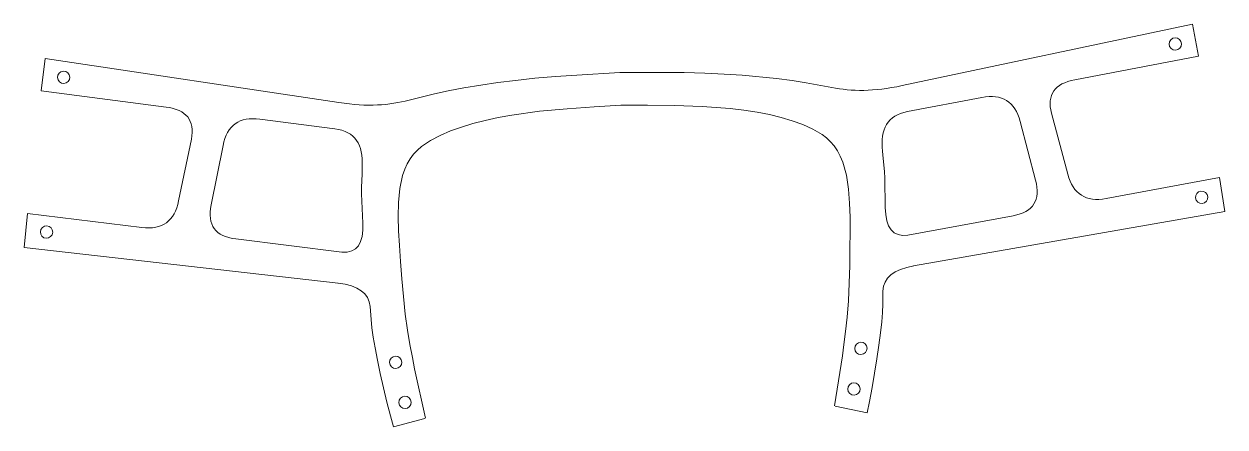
# Model space of a CAD drawing. Header units: inches. Extents: x -6 to 17, y 0.3 to 8.
import ezdxf

# ---------------------------------------------------------------- set-up
doc = ezdxf.new("R2010")
doc.units = ezdxf.units.IN
doc.header["$MEASUREMENT"] = 0

# ---------------------------------------------------------------- blocks, each defined once
blk = doc.blocks.new('block 4')
at = {"color": 7, "lineweight": 18, "true_color": 0xffffff}
for points in [[(5.41, 7.064), (6.233, 7.067), (6.641, 7.063), (7.038, 7.053), (7.406, 7.036), (7.746, 7.012), (8.403, 6.953), (8.706, 6.914), (8.969, 6.869), (9.46, 6.782), (9.46, 6.782)], [(10.432, 5.561), (10.443, 5.426), (10.468, 5.178), (10.477, 5.046), (10.482, 4.491)], [(10.439, 2.893), (10.437, 2.642), (10.429, 2.484), (10.415, 2.304), (10.392, 2.097), (10.361, 1.861), (10.323, 1.601), (10.23, 1.051), (10.179, 0.782), (10.135, 0.569)]]:
    blk.add_lwpolyline(points, dxfattribs=at)
blk = doc.blocks.new('block 5')
at = {"color": 7, "lineweight": 18, "true_color": 0xffffff}
blk.add_lwpolyline([(5.429, 6.439), (5.937, 6.44), (6.455, 6.436), (6.986, 6.419), (7.521, 6.378), (7.782, 6.346), (8.032, 6.308), (8.269, 6.262), (8.493, 6.209), (8.705, 6.146), (8.908, 6.073), (9.099, 5.986), (9.278, 5.881), (9.36, 5.817), (9.437, 5.745), (9.507, 5.663), (9.569, 5.57), (9.623, 5.467), (9.67, 5.354), (9.739, 5.105), (9.781, 4.84), (9.802, 4.573), (9.81, 4.302), (9.81, 4.018), (9.807, 3.712), (9.803, 3.383), (9.795, 3.041), (9.779, 2.707), (9.756, 2.396), (9.725, 2.119), (9.693, 1.874), (9.667, 1.653)], dxfattribs=at)
blk = doc.blocks.new('block 6')
at = {"color": 7, "lineweight": 18, "true_color": 0xffffff}
blk.add_lwpolyline([(9.523, 0.696), (10.135, 0.569)], dxfattribs=at)
blk = doc.blocks.new('block 7')
at = {"color": 7, "lineweight": 18, "true_color": 0xffffff}
blk.add_lwpolyline([(14.102, 6.927), (16.47, 7.377)], dxfattribs=at)
blk = doc.blocks.new('block 8')
at = {"color": 7, "lineweight": 18, "true_color": 0xffffff}
blk.add_lwpolyline([(16.47, 7.377), (16.353, 7.991)], dxfattribs=at)
blk = doc.blocks.new('block 9')
at = {"color": 7, "lineweight": 18, "true_color": 0xffffff}
blk.add_lwpolyline([(16.353, 7.991), (10.805, 6.815)], dxfattribs=at)
blk = doc.blocks.new('block 10')
at = {"color": 7, "lineweight": 18, "true_color": 0xffffff}
blk.add_lwpolyline([(14.703, 4.66), (16.868, 5.059)], dxfattribs=at)
blk = doc.blocks.new('block 11')
at = {"color": 7, "lineweight": 18, "true_color": 0xffffff}
blk.add_lwpolyline([(11.023, 3.372), (16.974, 4.413)], dxfattribs=at)
blk = doc.blocks.new('block 12')
at = {"color": 7, "lineweight": 18, "true_color": 0xffffff}
blk.add_open_spline([(10.915, 3.962), (10.629, 3.92), (10.49, 4.098), (10.482, 4.491)], degree=3, dxfattribs=at)
blk = doc.blocks.new('block 13')
at = {"color": 7, "lineweight": 18, "true_color": 0xffffff}
blk.add_open_spline([(11.029, 3.373), (10.641, 3.305), (10.447, 3.145), (10.439, 2.893)], degree=3, dxfattribs=at)
blk = doc.blocks.new('block 14')
at = {"color": 7, "lineweight": 18, "true_color": 0xffffff}
blk.add_open_spline([(10.91, 6.32), (10.523, 6.245), (10.385, 5.99), (10.432, 5.561)], degree=3, dxfattribs=at)
blk = doc.blocks.new('block 15')
at = {"color": 7, "lineweight": 18, "true_color": 0xffffff}
blk.add_open_spline([(9.46, 6.782), (9.848, 6.702), (10.252, 6.698), (10.805, 6.815)], degree=3, dxfattribs=at)
blk = doc.blocks.new('block 16')
at = {"color": 7, "lineweight": 18, "true_color": 0xffffff}
blk.add_open_spline([(13.061, 6.129), (12.961, 6.51), (12.716, 6.665), (12.326, 6.589)], degree=3, dxfattribs=at)
blk = doc.blocks.new('block 17')
at = {"color": 7, "lineweight": 18, "true_color": 0xffffff}
blk.add_open_spline([(13.657, 6.287), (13.57, 6.641), (13.718, 6.855), (14.102, 6.927)], degree=3, dxfattribs=at)
blk = doc.blocks.new('block 18')
at = {"color": 7, "lineweight": 18, "true_color": 0xffffff}
blk.add_open_spline([(13.356, 5.011), (13.456, 4.63), (13.313, 4.404), (12.925, 4.332)], degree=3, dxfattribs=at)
blk = doc.blocks.new('block 19')
at = {"color": 7, "lineweight": 18, "true_color": 0xffffff}
blk.add_open_spline([(13.972, 5.124), (14.072, 4.744), (14.316, 4.588), (14.703, 4.66)], degree=3, dxfattribs=at)
blk = doc.blocks.new('block 20')
at = {"color": 7, "lineweight": 18, "true_color": 0xffffff}
blk.add_lwpolyline([(9.667, 1.653), (9.513, 0.698)], dxfattribs=at)
blk = doc.blocks.new('block 21')
at = {"color": 7, "lineweight": 18, "true_color": 0xffffff}
blk.add_open_spline([(9.899, 1.797), (9.897, 1.862), (9.949, 1.916), (10.014, 1.917), (10.08, 1.919), (10.134, 1.867), (10.135, 1.802), (10.136, 1.736), (10.085, 1.682), (10.019, 1.681), (9.954, 1.68), (9.9, 1.731), (9.899, 1.797), (9.899, 1.797), (9.899, 1.797), (9.899, 1.797)], degree=3, knots=[0, 0, 0, 0, 1, 1, 1, 2, 2, 2, 3, 3, 3, 4, 4, 4, 5, 5, 5, 5], dxfattribs=at)
blk = doc.blocks.new('block 22')
at = {"color": 7, "lineweight": 18, "true_color": 0xffffff}
blk.add_open_spline([(9.767, 1.02), (9.765, 1.086), (9.817, 1.14), (9.882, 1.141), (9.947, 1.142), (10.001, 1.091), (10.003, 1.025), (10.004, 0.96), (9.952, 0.906), (9.887, 0.905), (9.822, 0.903), (9.768, 0.955), (9.767, 1.02), (9.767, 1.02), (9.767, 1.02), (9.767, 1.02)], degree=3, knots=[0, 0, 0, 0, 1, 1, 1, 2, 2, 2, 3, 3, 3, 4, 4, 4, 5, 5, 5, 5], dxfattribs=at)
blk = doc.blocks.new('block 23')
at = {"color": 7, "lineweight": 18, "true_color": 0xffffff}
blk.add_open_spline([(15.906, 7.608), (15.905, 7.673), (15.957, 7.727), (16.022, 7.729), (16.087, 7.73), (16.141, 7.678), (16.143, 7.613), (16.144, 7.548), (16.092, 7.494), (16.027, 7.493), (15.962, 7.491), (15.908, 7.543), (15.906, 7.608), (15.906, 7.608), (15.906, 7.608), (15.906, 7.608)], degree=3, knots=[0, 0, 0, 0, 1, 1, 1, 2, 2, 2, 3, 3, 3, 4, 4, 4, 5, 5, 5, 5], dxfattribs=at)
blk = doc.blocks.new('block 3')
at = {"color": 7, "lineweight": 18, "true_color": 0xffffff}
for points in [[(10.91, 6.32), (12.326, 6.589)], [(13.657, 6.287), (13.972, 5.124)], [(13.061, 6.129), (13.356, 5.011)], [(16.868, 5.059), (16.974, 4.413)], [(10.915, 3.962), (12.925, 4.332)]]:
    blk.add_lwpolyline(points, dxfattribs=at)
blk.add_open_spline([(16.631, 4.738), (16.662, 4.68), (16.641, 4.608), (16.584, 4.577), (16.526, 4.546), (16.454, 4.568), (16.423, 4.625), (16.392, 4.682), (16.414, 4.754), (16.471, 4.785), (16.528, 4.816), (16.6, 4.795), (16.631, 4.738)], degree=3, knots=[0, 0, 0, 0, 1, 1, 1, 2, 2, 2, 3, 3, 3, 4, 4, 4, 4], dxfattribs=at)
for name in ['block 9', 'block 8', 'block 23', 'block 7', 'block 4', 'block 17', 'block 15', 'block 16', 'block 5', 'block 14', 'block 19', 'block 10', 'block 18', 'block 12', 'block 11', 'block 13', 'block 21', 'block 20', 'block 22', 'block 6']:
    blk.add_blockref(name, (0, 0))
blk = doc.blocks.new('block 25')
at = {"color": 7, "lineweight": 18, "true_color": 0xffffff}
for points in [[(5.41, 7.064), (4.589, 7.018), (4.181, 6.989), (3.786, 6.956), (3.419, 6.916), (3.081, 6.872), (2.429, 6.774), (2.13, 6.717), (1.87, 6.656), (1.384, 6.54), (1.384, 6.54)], [(0.488, 5.263), (0.485, 5.127), (0.474, 4.878), (0.474, 4.746), (0.501, 4.192)], [(0.64, 2.599), (0.658, 2.348), (0.675, 2.191), (0.7, 2.013), (0.735, 1.807), (0.78, 1.574), (0.834, 1.317), (0.96, 0.772), (1.026, 0.508), (1.083, 0.298)]]:
    blk.add_lwpolyline(points, dxfattribs=at)
blk = doc.blocks.new('block 26')
at = {"color": 7, "lineweight": 18, "true_color": 0xffffff}
blk.add_lwpolyline([(5.429, 6.439), (4.922, 6.41), (4.405, 6.375), (3.876, 6.326), (3.344, 6.253), (3.086, 6.205), (2.839, 6.152), (2.605, 6.092), (2.385, 6.025), (2.176, 5.95), (1.978, 5.865), (1.792, 5.767), (1.62, 5.651), (1.542, 5.583), (1.47, 5.506), (1.405, 5.42), (1.348, 5.324), (1.3, 5.217), (1.261, 5.101), (1.206, 4.849), (1.181, 4.582), (1.175, 4.314), (1.184, 4.043), (1.201, 3.76), (1.222, 3.454), (1.246, 3.126), (1.275, 2.786), (1.31, 2.453), (1.352, 2.144), (1.4, 1.87), (1.446, 1.626), (1.485, 1.407)], dxfattribs=at)
blk = doc.blocks.new('block 27')
at = {"color": 7, "lineweight": 18, "true_color": 0xffffff}
blk.add_lwpolyline([(1.687, 0.461), (1.083, 0.298)], dxfattribs=at)
blk = doc.blocks.new('block 28')
at = {"color": 7, "lineweight": 18, "true_color": 0xffffff}
blk.add_lwpolyline([(-3.258, 6.406), (-5.648, 6.714)], dxfattribs=at)
blk = doc.blocks.new('block 29')
at = {"color": 7, "lineweight": 18, "true_color": 0xffffff}
blk.add_lwpolyline([(-5.648, 6.714), (-5.568, 7.334)], dxfattribs=at)
blk = doc.blocks.new('block 30')
at = {"color": 7, "lineweight": 18, "true_color": 0xffffff}
blk.add_lwpolyline([(-5.568, 7.334), (0.04, 6.492)], dxfattribs=at)
blk = doc.blocks.new('block 31')
at = {"color": 7, "lineweight": 18, "true_color": 0xffffff}
blk.add_lwpolyline([(-3.722, 4.107), (-5.907, 4.375)], dxfattribs=at)
blk = doc.blocks.new('block 32')
at = {"color": 7, "lineweight": 18, "true_color": 0xffffff}
blk.add_lwpolyline([(0.028, 3.043), (-5.974, 3.724)], dxfattribs=at)
blk = doc.blocks.new('block 33')
at = {"color": 7, "lineweight": 18, "true_color": 0xffffff}
blk.add_open_spline([(0.101, 3.637), (0.389, 3.613), (0.518, 3.798), (0.501, 4.192)], degree=3, dxfattribs=at)
blk = doc.blocks.new('block 34')
at = {"color": 7, "lineweight": 18, "true_color": 0xffffff}
blk.add_open_spline([(0.023, 3.043), (0.414, 2.999), (0.618, 2.85), (0.64, 2.599)], degree=3, dxfattribs=at)
blk = doc.blocks.new('block 35')
at = {"color": 7, "lineweight": 18, "true_color": 0xffffff}
blk.add_open_spline([(-0.035, 5.991), (0.355, 5.939), (0.508, 5.693), (0.488, 5.263)], degree=3, dxfattribs=at)
blk = doc.blocks.new('block 36')
at = {"color": 7, "lineweight": 18, "true_color": 0xffffff}
blk.add_open_spline([(1.384, 6.54), (1.001, 6.437), (0.599, 6.408), (0.04, 6.492)], degree=3, dxfattribs=at)
blk = doc.blocks.new('block 37')
at = {"color": 7, "lineweight": 18, "true_color": 0xffffff}
blk.add_open_spline([(-2.171, 5.672), (-2.094, 6.058), (-1.859, 6.227), (-1.465, 6.175)], degree=3, dxfattribs=at)
blk = doc.blocks.new('block 38')
at = {"color": 7, "lineweight": 18, "true_color": 0xffffff}
blk.add_open_spline([(-2.775, 5.794), (-2.71, 6.152), (-2.871, 6.358), (-3.258, 6.406)], degree=3, dxfattribs=at)
blk = doc.blocks.new('block 39')
at = {"color": 7, "lineweight": 18, "true_color": 0xffffff}
blk.add_open_spline([(-2.398, 4.538), (-2.475, 4.152), (-2.319, 3.935), (-1.928, 3.887)], degree=3, dxfattribs=at)
blk = doc.blocks.new('block 40')
at = {"color": 7, "lineweight": 18, "true_color": 0xffffff}
blk.add_open_spline([(-3.02, 4.614), (-3.097, 4.228), (-3.331, 4.059), (-3.722, 4.107)], degree=3, dxfattribs=at)
blk = doc.blocks.new('block 41')
at = {"color": 7, "lineweight": 18, "true_color": 0xffffff}
blk.add_lwpolyline([(1.485, 1.407), (1.697, 0.464)], dxfattribs=at)
blk = doc.blocks.new('block 42')
at = {"color": 7, "lineweight": 18, "true_color": 0xffffff}
blk.add_open_spline([(1.245, 1.537), (1.243, 1.602), (1.188, 1.653), (1.123, 1.65), (1.058, 1.648), (1.007, 1.593), (1.009, 1.528), (1.012, 1.463), (1.067, 1.412), (1.132, 1.414), (1.197, 1.417), (1.248, 1.472), (1.245, 1.537), (1.245, 1.537), (1.245, 1.537), (1.245, 1.537)], degree=3, knots=[0, 0, 0, 0, 1, 1, 1, 2, 2, 2, 3, 3, 3, 4, 4, 4, 5, 5, 5, 5], dxfattribs=at)
blk = doc.blocks.new('block 43')
at = {"color": 7, "lineweight": 18, "true_color": 0xffffff}
blk.add_open_spline([(1.424, 0.77), (1.421, 0.835), (1.366, 0.886), (1.301, 0.884), (1.236, 0.881), (1.185, 0.826), (1.188, 0.761), (1.19, 0.696), (1.245, 0.645), (1.31, 0.647), (1.376, 0.65), (1.426, 0.705), (1.424, 0.77), (1.424, 0.77), (1.424, 0.77), (1.424, 0.77)], degree=3, knots=[0, 0, 0, 0, 1, 1, 1, 2, 2, 2, 3, 3, 3, 4, 4, 4, 5, 5, 5, 5], dxfattribs=at)
blk = doc.blocks.new('block 44')
at = {"color": 7, "lineweight": 18, "true_color": 0xffffff}
blk.add_open_spline([(-5.1, 6.978), (-5.102, 7.043), (-5.157, 7.094), (-5.222, 7.091), (-5.288, 7.089), (-5.338, 7.034), (-5.336, 6.969), (-5.333, 6.904), (-5.278, 6.853), (-5.213, 6.855), (-5.148, 6.858), (-5.097, 6.913), (-5.1, 6.978), (-5.1, 6.978), (-5.1, 6.978), (-5.1, 6.978)], degree=3, knots=[0, 0, 0, 0, 1, 1, 1, 2, 2, 2, 3, 3, 3, 4, 4, 4, 5, 5, 5, 5], dxfattribs=at)
blk = doc.blocks.new('block 24')
at = {"color": 7, "lineweight": 18, "true_color": 0xffffff}
for points in [[(-0.035, 5.991), (-1.465, 6.175)], [(-2.775, 5.794), (-3.02, 4.614)], [(-2.171, 5.672), (-2.398, 4.538)], [(-5.907, 4.375), (-5.974, 3.724)], [(0.101, 3.637), (-1.928, 3.887)]]:
    blk.add_lwpolyline(points, dxfattribs=at)
blk.add_open_spline([(-5.651, 4.069), (-5.679, 4.01), (-5.653, 3.94), (-5.594, 3.912), (-5.535, 3.884), (-5.465, 3.91), (-5.437, 3.969), (-5.41, 4.028), (-5.435, 4.098), (-5.494, 4.126), (-5.553, 4.154), (-5.624, 4.128), (-5.651, 4.069)], degree=3, knots=[0, 0, 0, 0, 1, 1, 1, 2, 2, 2, 3, 3, 3, 4, 4, 4, 4], dxfattribs=at)
for name in ['block 29', 'block 30', 'block 44', 'block 25', 'block 28', 'block 36', 'block 26', 'block 38', 'block 37', 'block 35', 'block 40', 'block 31', 'block 39', 'block 33', 'block 32', 'block 34', 'block 42', 'block 41', 'block 43', 'block 27']:
    blk.add_blockref(name, (0, 0))
blk = doc.blocks.new('block 2')
for name in ['block 3', 'block 24']:
    blk.add_blockref(name, (0, 0))

msp = doc.modelspace()

# ---------------------------------------------------------------- block references
msp.add_blockref('block 2', (0, 0))

doc.saveas('drawing.dxf')
